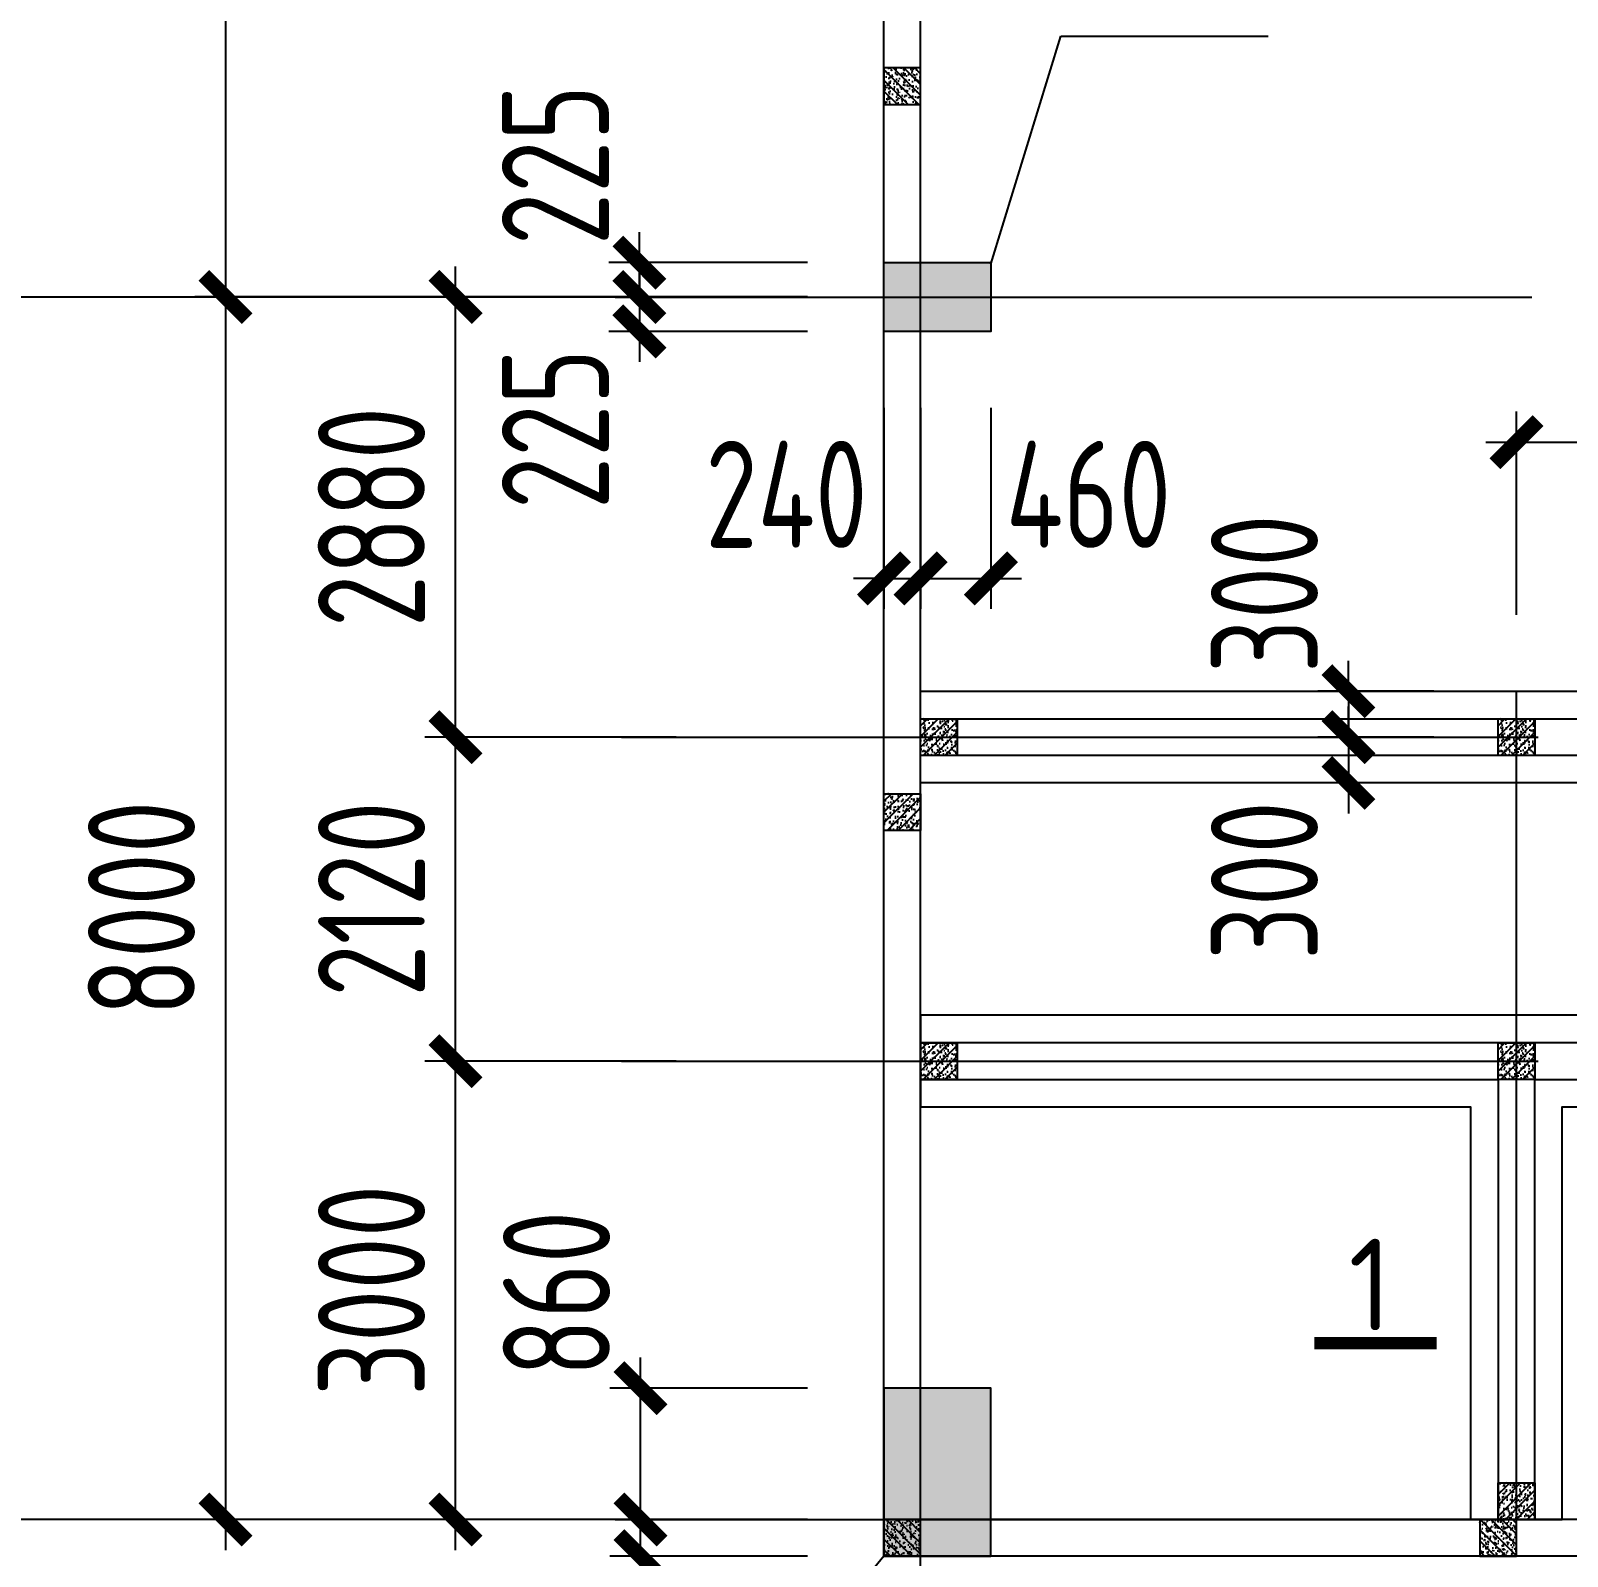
# Model space of a CAD drawing. Extents: x -2746917 to -971774, y -3334247 to -3250358.
# Drawn here: x -2270046 to -2265017, y -3304795 to -3299804 of the extents above; entities that cross this region are included whole.
import ezdxf

# ---------------------------------------------------------------- set-up
doc = ezdxf.new("R2010")
doc.units = 0
doc.header["$LTSCALE"] = 1000
doc.header["$MEASUREMENT"] = 0
doc.header["$PDMODE"] = 35
doc.linetypes.add('DOTE', pattern=[2.42, 2, -0.2, 0.02, -0.2])
doc.layers.get('0').update_dxf_attribs({"linetype": 'CONTINUOUS'})
doc.layers.get('Defpoints').update_dxf_attribs({"linetype": 'CONTINUOUS'})
for name, color, linetype in [('AXIS', 253, 'DOTE'), ('BEAM_CON', 4, 'CONTINUOUS'), ('COLU', 7, 'CONTINUOUS'), ('DIM', 3, 'CONTINUOUS'), ('HATCH', 254, 'CONTINUOUS'), ('NUM', 7, 'CONTINUOUS'), ('THICK', 6, 'CONTINUOUS')]:
    doc.layers.add(name, color=color, linetype=linetype)
doc.styles.add('TSSD_Dimension', font='tssdeng.shx', dxfattribs={"width": 0.75, "bigfont": 'Hztxt.shx'})
doc.styles.add('TSSD_Label', font='tssdeng.shx', dxfattribs={"width": 0.75, "bigfont": 'hztxt.shx'})
doc.dimstyles.new('TSSD_200_100', dxfattribs={"dimtxt": 350, "dimasz": 100, "dimexe": 100, "dimexo": 250, "dimgap": 100, "dimtad": 1, "dimdec": 0, "dimlfac": 2, "dimzin": 0, "dimdsep": 46, "dimtxsty": 'TSSD_Dimension', "dimblk": 'ARCHTICK', "dimcen": 0, "dimdle": 100, "dimclrt": 7, "dimadec": 0, "dimazin": 0, "dimtfac": 1, "dimtdec": 0, "dimtix": 1, "dimtmove": 2, "dimatfit": 3, "dimfxl": 1, "dimtolj": 1, "dimtzin": 0, "dimarcsym": 0})

# ---------------------------------------------------------------- blocks, each defined once
blk = doc.blocks.new('_ArchTick')
at = {"color": 0, "const_width": 0.5}
blk.add_lwpolyline([(-0.707, -0.707), (0.707, 0.707)], dxfattribs=at)
blk = doc.blocks.new('*D1402')
at = {"layer": 'Defpoints', "color": 0, "ltscale": 1.5}
for p in [(-2268133.7, -3296675.3), (-2269408.7, -3300675.3), (-2268133.7, -3300675.3)]:
    blk.add_point(p, dxfattribs=at)
at = {"layer": 'DIM', "color": 0, "lineweight": -2, "ltscale": 1.5}
for p, q in [((-2269408.7, -3296575.3), (-2269408.7, -3300775.3)), ((-2268383.7, -3296675.3), (-2269508.7, -3296675.3)), ((-2268383.7, -3300675.3), (-2269508.7, -3300675.3))]:
    blk.add_line(p, q, dxfattribs=at)
at = {"layer": 'DIM', "color": 0, "lineweight": -2, "ltscale": 1.5, "xscale": 100, "yscale": 100, "zscale": 100}
for p, rotation in [((-2269408.7, -3296675.3), 90), ((-2269408.7, -3300675.3), 270)]:
    blk.add_blockref('_ArchTick', p, dxfattribs=dict(at, rotation=rotation))
at = {"layer": 'DIM', "color": 7, "ltscale": 1.5, "insert": (-2269683.7, -3298675.3), "char_height": 350, "attachment_point": 5, "rotation": 90, "style": 'TSSD_Dimension'}
blk.add_mtext('\\A1;8000', dxfattribs=at)
blk = doc.blocks.new('*D1403')
at = {"layer": 'Defpoints', "color": 0, "ltscale": 1.5}
for p in [(-2268133.7, -3300675.3), (-2269408.7, -3304675.3), (-2268133.7, -3304675.3)]:
    blk.add_point(p, dxfattribs=at)
at = {"layer": 'DIM', "color": 0, "lineweight": -2, "ltscale": 1.5}
for p, q in [((-2269408.7, -3300575.3), (-2269408.7, -3304775.3)), ((-2268383.7, -3300675.3), (-2269508.7, -3300675.3)), ((-2268383.7, -3304675.3), (-2269508.7, -3304675.3))]:
    blk.add_line(p, q, dxfattribs=at)
at = {"layer": 'DIM', "color": 0, "lineweight": -2, "ltscale": 1.5, "xscale": 100, "yscale": 100, "zscale": 100}
for p, rotation in [((-2269408.7, -3300675.3), 90), ((-2269408.7, -3304675.3), 270)]:
    blk.add_blockref('_ArchTick', p, dxfattribs=dict(at, rotation=rotation))
at = {"layer": 'DIM', "color": 7, "ltscale": 1.5, "insert": (-2269683.7, -3302675.3), "char_height": 350, "attachment_point": 5, "rotation": 90, "style": 'TSSD_Dimension'}
blk.add_mtext('\\A1;8000', dxfattribs=at)
blk = doc.blocks.new('*D1404')
at = {"layer": 'Defpoints', "color": 0, "ltscale": 1.5}
for p in [(-2270208.7, -3280675.3), (-2268133.7, -3280675.3), (-2268133.7, -3304675.3)]:
    blk.add_point(p, dxfattribs=at)
at = {"layer": 'DIM', "color": 0, "lineweight": -2, "ltscale": 1.5}
for p, q in [((-2270208.7, -3304775.3), (-2270208.7, -3280575.3)), ((-2268383.7, -3280675.3), (-2270308.7, -3280675.3)), ((-2268383.7, -3304675.3), (-2270308.7, -3304675.3))]:
    blk.add_line(p, q, dxfattribs=at)
at = {"layer": 'DIM', "color": 0, "lineweight": -2, "ltscale": 1.5, "xscale": 100, "yscale": 100, "zscale": 100}
for p, rotation in [((-2270208.7, -3280675.3), 90), ((-2270208.7, -3304675.3), 270)]:
    blk.add_blockref('_ArchTick', p, dxfattribs=dict(at, rotation=rotation))
at = {"layer": 'DIM', "color": 7, "ltscale": 1.5, "insert": (-2270483.7, -3292675.3), "char_height": 350, "attachment_point": 5, "rotation": 90, "style": 'TSSD_Dimension'}
blk.add_mtext('\\A1;48000', dxfattribs=at)
blk = doc.blocks.new('*D1622')
at = {"layer": 'Defpoints', "color": 0, "ltscale": 1.5}
for p in [(-2267253.7, -3300787.8), (-2267133.7, -3300787.8), (-2267133.7, -3301596)]:
    blk.add_point(p, dxfattribs=at)
at = {"layer": 'DIM', "color": 0, "lineweight": -2, "ltscale": 1.5}
for p, q in [((-2267253.7, -3301037.8), (-2267253.7, -3301696)), ((-2267133.7, -3301037.8), (-2267133.7, -3301696)), ((-2267253.7, -3301596), (-2267353.7, -3301596)), ((-2267253.7, -3301596), (-2267133.7, -3301596)), ((-2267133.7, -3301596), (-2267033.7, -3301596))]:
    blk.add_line(p, q, dxfattribs=at)
at = {"layer": 'DIM', "color": 0, "lineweight": -2, "ltscale": 1.5, "xscale": 100, "yscale": 100, "zscale": 100}
blk.add_blockref('_ArchTick', (-2267253.7, -3301596), dxfattribs=at)
at = {"layer": 'DIM', "color": 0, "lineweight": -2, "ltscale": 1.5, "xscale": 100, "yscale": 100, "zscale": 100, "rotation": 180}
blk.add_blockref('_ArchTick', (-2267133.7, -3301596), dxfattribs=at)
at = {"layer": 'DIM', "color": 7, "ltscale": 1.5, "insert": (-2267573, -3301321), "char_height": 350, "attachment_point": 5, "style": 'TSSD_Dimension'}
blk.add_mtext('\\A1;240', dxfattribs=at)
blk = doc.blocks.new('*D1623')
at = {"layer": 'Defpoints', "color": 0, "ltscale": 1.5}
for p in [(-2267133.7, -3300787.8), (-2266903.7, -3300787.8), (-2266903.7, -3301596)]:
    blk.add_point(p, dxfattribs=at)
at = {"layer": 'DIM', "color": 0, "lineweight": -2, "ltscale": 1.5}
for p, q in [((-2267133.7, -3301037.8), (-2267133.7, -3301696)), ((-2266903.7, -3301037.8), (-2266903.7, -3301696)), ((-2267233.7, -3301596), (-2266803.7, -3301596))]:
    blk.add_line(p, q, dxfattribs=at)
at = {"layer": 'DIM', "color": 0, "lineweight": -2, "ltscale": 1.5, "xscale": 100, "yscale": 100, "zscale": 100, "rotation": 180}
blk.add_blockref('_ArchTick', (-2267133.7, -3301596), dxfattribs=at)
at = {"layer": 'DIM', "color": 0, "lineweight": -2, "ltscale": 1.5, "xscale": 100, "yscale": 100, "zscale": 100}
blk.add_blockref('_ArchTick', (-2266903.7, -3301596), dxfattribs=at)
at = {"layer": 'DIM', "color": 7, "ltscale": 1.5, "insert": (-2266584.4, -3301321), "char_height": 350, "attachment_point": 5, "style": 'TSSD_Dimension'}
blk.add_mtext('\\A1;460', dxfattribs=at)
blk = doc.blocks.new('*D1624')
at = {"layer": 'Defpoints', "color": 0, "ltscale": 1.5}
for p in [(-2267253.7, -3300562.8), (-2268054, -3300675.3), (-2267253.7, -3300675.3)]:
    blk.add_point(p, dxfattribs=at)
at = {"layer": 'DIM', "color": 0, "lineweight": -2, "ltscale": 1.5}
for p, q in [((-2268054, -3300562.8), (-2268054, -3300462.8)), ((-2267503.7, -3300562.8), (-2268154, -3300562.8)), ((-2268054, -3300562.8), (-2268054, -3300675.3)), ((-2267503.7, -3300675.3), (-2268154, -3300675.3)), ((-2268054, -3300675.3), (-2268054, -3300775.3))]:
    blk.add_line(p, q, dxfattribs=at)
at = {"layer": 'DIM', "color": 0, "lineweight": -2, "ltscale": 1.5, "xscale": 100, "yscale": 100, "zscale": 100}
for p, rotation in [((-2268054, -3300562.8), 270), ((-2268054, -3300675.3), 90)]:
    blk.add_blockref('_ArchTick', p, dxfattribs=dict(at, rotation=rotation))
at = {"layer": 'DIM', "color": 7, "ltscale": 1.5, "insert": (-2268329, -3300243.6), "char_height": 350, "attachment_point": 5, "rotation": 90, "style": 'TSSD_Dimension'}
blk.add_mtext('\\A1;225', dxfattribs=at)
blk = doc.blocks.new('*D1625')
at = {"layer": 'Defpoints', "color": 0, "ltscale": 1.5}
for p in [(-2267253.7, -3300675.3), (-2268054, -3300787.8), (-2267253.7, -3300787.8)]:
    blk.add_point(p, dxfattribs=at)
at = {"layer": 'DIM', "color": 0, "lineweight": -2, "ltscale": 1.5}
for p, q in [((-2268054, -3300675.3), (-2268054, -3300575.3)), ((-2267503.7, -3300675.3), (-2268154, -3300675.3)), ((-2268054, -3300675.3), (-2268054, -3300787.8)), ((-2267503.7, -3300787.8), (-2268154, -3300787.8)), ((-2268054, -3300787.8), (-2268054, -3300887.8))]:
    blk.add_line(p, q, dxfattribs=at)
at = {"layer": 'DIM', "color": 0, "lineweight": -2, "ltscale": 1.5, "xscale": 100, "yscale": 100, "zscale": 100}
for p, rotation in [((-2268054, -3300675.3), 270), ((-2268054, -3300787.8), 90)]:
    blk.add_blockref('_ArchTick', p, dxfattribs=dict(at, rotation=rotation))
at = {"layer": 'DIM', "color": 7, "ltscale": 1.5, "insert": (-2268329, -3301107.1), "char_height": 350, "attachment_point": 5, "rotation": 90, "style": 'TSSD_Dimension'}
blk.add_mtext('\\A1;225', dxfattribs=at)
blk = doc.blocks.new('*D1626')
at = {"layer": 'Defpoints', "color": 0, "ltscale": 1.5}
for p in [(-2268050.3, -3304675.3), (-2267253.7, -3304675.3), (-2267253.7, -3304795.3)]:
    blk.add_point(p, dxfattribs=at)
at = {"layer": 'DIM', "color": 0, "lineweight": -2, "ltscale": 1.5}
for p, q in [((-2268050.3, -3304675.3), (-2268050.3, -3304575.3)), ((-2267503.7, -3304675.3), (-2268150.3, -3304675.3)), ((-2268050.3, -3304795.3), (-2268050.3, -3304675.3)), ((-2267503.7, -3304795.3), (-2268150.3, -3304795.3)), ((-2268050.3, -3304795.3), (-2268050.3, -3304895.3))]:
    blk.add_line(p, q, dxfattribs=at)
at = {"layer": 'DIM', "color": 0, "lineweight": -2, "ltscale": 1.5, "xscale": 100, "yscale": 100, "zscale": 100}
for p, rotation in [((-2268050.3, -3304675.3), 270), ((-2268050.3, -3304795.3), 90)]:
    blk.add_blockref('_ArchTick', p, dxfattribs=dict(at, rotation=rotation))
at = {"layer": 'DIM', "color": 7, "ltscale": 1.5, "insert": (-2268325.3, -3305114.6), "char_height": 350, "attachment_point": 5, "rotation": 90, "style": 'TSSD_Dimension'}
blk.add_mtext('\\A1;240', dxfattribs=at)
blk = doc.blocks.new('*D1627')
at = {"layer": 'Defpoints', "color": 0, "ltscale": 1.5}
for p in [(-2268050.3, -3304245.3), (-2267253.7, -3304245.3), (-2267253.7, -3304675.3)]:
    blk.add_point(p, dxfattribs=at)
at = {"layer": 'DIM', "color": 0, "lineweight": -2, "ltscale": 1.5}
for p, q in [((-2268050.3, -3304775.3), (-2268050.3, -3304145.3)), ((-2267503.7, -3304245.3), (-2268150.3, -3304245.3)), ((-2267503.7, -3304675.3), (-2268150.3, -3304675.3))]:
    blk.add_line(p, q, dxfattribs=at)
at = {"layer": 'DIM', "color": 0, "lineweight": -2, "ltscale": 1.5, "xscale": 100, "yscale": 100, "zscale": 100}
for p, rotation in [((-2268050.3, -3304245.3), 90), ((-2268050.3, -3304675.3), 270)]:
    blk.add_blockref('_ArchTick', p, dxfattribs=dict(at, rotation=rotation))
at = {"layer": 'DIM', "color": 7, "ltscale": 1.5, "insert": (-2268325.3, -3303936.1), "char_height": 350, "attachment_point": 5, "rotation": 90, "style": 'TSSD_Dimension'}
blk.add_mtext('\\A1;860', dxfattribs=at)
blk = doc.blocks.new('A$C6DF15AF1')
at = {"layer": 'HATCH', "ltscale": 1.5}
h = blk.add_hatch(dxfattribs=at)
h.set_pattern_fill('ARMORED', color=256, scale=5, style=0)
h.set_pattern_definition([(50, (2166309.23, 3282061.71), (35.86300913, -3.13760675), [3.75, -41.25]), (355, (2166309.23, 3282061.71), (-6.93756668, 37.6096067), [3, -33]), (100.4514, (2166312.218, 3282061.447), (28.9254691, 34.4719771), [3.1870095, -35.0571056]), (46.1842, (2166309.23, 3282071.71), (53.36205243, -8.2759507), [5.625, -61.875]), (96.6356, (2166313.676, 3282071.02), (46.7331353, 48.70589355), [4.7805144, -52.58565]), (351.1842, (2166309.23, 3282071.71), (46.73309726, 48.70593005), [4.5, -49.5]), (21, (2166314.23, 3282069.21), (29.8453526, -20.13094453), [3.75, -41.25]), (326, (2166314.23, 3282069.21), (12.1657666, 36.25750225), [3, -33]), (71.4514, (2166316.717, 3282067.53), (42.01113143, 16.12652484), [3.1870095, -35.0571056]), (37.5, (2166309.23, 3282061.709), (0.607992766, 16.64469269), [0, -32.6, 0, -33.5, 0, -33.125]), (7.5, (2166309.23, 3282061.709), (13.15347687, 19.720585594), [0, -19.1, 0, -31.85, 0, -12.625]), (327.5, (2166298.08, 3282061.709), (26.69112181, -1.127743587), [0, -12.5, 0, -39, 0, -51.75]), (317.5, (2166293.08, 3282061.71), (29.15930847, 5.00524912), [0, -16.25, 0, -25.9, 0, -36.75]), (45, (2166309.23, 3282061.71), (-17.67766953, 17.67766953), [])])
h.paths.add_polyline_path([(0, 120), (120, 120), (120, 0), (0, 0)])
at = {"layer": 'COLU'}
blk.add_lwpolyline([(0, 120), (120, 120), (120, 0), (0, 0)], close=True, dxfattribs=at)
blk = doc.blocks.new('*D2647')
at = {"layer": 'Defpoints', "color": 0, "ltscale": 1.5}
for p in [(-2268655.8, -3303175.3), (-2267684.2, -3303175.3), (-2267684.2, -3304675.3)]:
    blk.add_point(p, dxfattribs=at)
at = {"layer": 'DIM', "color": 0, "lineweight": -2, "ltscale": 1.5}
for p, q in [((-2268655.8, -3304775.3), (-2268655.8, -3303075.3)), ((-2267934.2, -3303175.3), (-2268755.8, -3303175.3)), ((-2267934.2, -3304675.3), (-2268755.8, -3304675.3))]:
    blk.add_line(p, q, dxfattribs=at)
at = {"layer": 'DIM', "color": 0, "lineweight": -2, "ltscale": 1.5, "xscale": 100, "yscale": 100, "zscale": 100}
for p, rotation in [((-2268655.8, -3303175.3), 90), ((-2268655.8, -3304675.3), 270)]:
    blk.add_blockref('_ArchTick', p, dxfattribs=dict(at, rotation=rotation))
at = {"layer": 'DIM', "color": 7, "ltscale": 1.5, "insert": (-2268930.8, -3303925.3), "char_height": 350, "attachment_point": 5, "rotation": 90, "style": 'TSSD_Dimension'}
blk.add_mtext('\\A1;3000', dxfattribs=at)
blk = doc.blocks.new('*D2648')
at = {"layer": 'Defpoints', "color": 0, "ltscale": 1.5}
for p in [(-2268655.8, -3302115.3), (-2267684.2, -3302115.3), (-2267684.2, -3303175.3)]:
    blk.add_point(p, dxfattribs=at)
at = {"layer": 'DIM', "color": 0, "lineweight": -2, "ltscale": 1.5}
for p, q in [((-2268655.8, -3303275.3), (-2268655.8, -3302015.3)), ((-2267934.2, -3302115.3), (-2268755.8, -3302115.3)), ((-2267934.2, -3303175.3), (-2268755.8, -3303175.3))]:
    blk.add_line(p, q, dxfattribs=at)
at = {"layer": 'DIM', "color": 0, "lineweight": -2, "ltscale": 1.5, "xscale": 100, "yscale": 100, "zscale": 100}
for p, rotation in [((-2268655.8, -3302115.3), 90), ((-2268655.8, -3303175.3), 270)]:
    blk.add_blockref('_ArchTick', p, dxfattribs=dict(at, rotation=rotation))
at = {"layer": 'DIM', "color": 7, "ltscale": 1.5, "insert": (-2268930.8, -3302645.3), "char_height": 350, "attachment_point": 5, "rotation": 90, "style": 'TSSD_Dimension'}
blk.add_mtext('\\A1;2120', dxfattribs=at)
blk = doc.blocks.new('*D2651')
at = {"layer": 'Defpoints', "color": 0, "ltscale": 1.5}
for p in [(-2268655.8, -3300675.3), (-2267684.2, -3300675.3), (-2267684.2, -3302115.3)]:
    blk.add_point(p, dxfattribs=at)
at = {"layer": 'DIM', "color": 0, "lineweight": -2, "ltscale": 1.5}
for p, q in [((-2268655.8, -3302215.3), (-2268655.8, -3300575.3)), ((-2267934.2, -3300675.3), (-2268755.8, -3300675.3)), ((-2267934.2, -3302115.3), (-2268755.8, -3302115.3))]:
    blk.add_line(p, q, dxfattribs=at)
at = {"layer": 'DIM', "color": 0, "lineweight": -2, "ltscale": 1.5, "xscale": 100, "yscale": 100, "zscale": 100}
for p, rotation in [((-2268655.8, -3300675.3), 90), ((-2268655.8, -3302115.3), 270)]:
    blk.add_blockref('_ArchTick', p, dxfattribs=dict(at, rotation=rotation))
at = {"layer": 'DIM', "color": 7, "ltscale": 1.5, "insert": (-2268930.8, -3301395.3), "char_height": 350, "attachment_point": 5, "rotation": 90, "style": 'TSSD_Dimension'}
blk.add_mtext('\\A1;2880', dxfattribs=at)
blk = doc.blocks.new('*D2661')
at = {"layer": 'Defpoints', "color": 0, "ltscale": 1.5}
for p in [(-2265203.6, -3301965.3), (-2265733.4, -3302115.3), (-2265203.6, -3302115.3)]:
    blk.add_point(p, dxfattribs=at)
at = {"layer": 'DIM', "color": 0, "lineweight": -2, "ltscale": 1.5}
for p, q in [((-2265733.4, -3301965.3), (-2265733.4, -3301865.3)), ((-2265453.6, -3301965.3), (-2265833.4, -3301965.3)), ((-2265733.4, -3301965.3), (-2265733.4, -3302115.3)), ((-2265453.6, -3302115.3), (-2265833.4, -3302115.3)), ((-2265733.4, -3302115.3), (-2265733.4, -3302215.3))]:
    blk.add_line(p, q, dxfattribs=at)
at = {"layer": 'DIM', "color": 0, "lineweight": -2, "ltscale": 1.5, "xscale": 100, "yscale": 100, "zscale": 100}
for p, rotation in [((-2265733.4, -3301965.3), 270), ((-2265733.4, -3302115.3), 90)]:
    blk.add_blockref('_ArchTick', p, dxfattribs=dict(at, rotation=rotation))
at = {"layer": 'DIM', "color": 7, "ltscale": 1.5, "insert": (-2266008.4, -3301646.1), "char_height": 350, "attachment_point": 5, "rotation": 90, "style": 'TSSD_Dimension'}
blk.add_mtext('\\A1;300', dxfattribs=at)
blk = doc.blocks.new('*D2662')
at = {"layer": 'Defpoints', "color": 0, "ltscale": 1.5}
for p in [(-2265203.6, -3302115.3), (-2265733.4, -3302265.3), (-2265203.6, -3302265.3)]:
    blk.add_point(p, dxfattribs=at)
at = {"layer": 'DIM', "color": 0, "lineweight": -2, "ltscale": 1.5}
for p, q in [((-2265733.4, -3302115.3), (-2265733.4, -3302015.3)), ((-2265453.6, -3302115.3), (-2265833.4, -3302115.3)), ((-2265733.4, -3302115.3), (-2265733.4, -3302265.3)), ((-2265453.6, -3302265.3), (-2265833.4, -3302265.3)), ((-2265733.4, -3302265.3), (-2265733.4, -3302365.3))]:
    blk.add_line(p, q, dxfattribs=at)
at = {"layer": 'DIM', "color": 0, "lineweight": -2, "ltscale": 1.5, "xscale": 100, "yscale": 100, "zscale": 100}
for p, rotation in [((-2265733.4, -3302115.3), 270), ((-2265733.4, -3302265.3), 90)]:
    blk.add_blockref('_ArchTick', p, dxfattribs=dict(at, rotation=rotation))
at = {"layer": 'DIM', "color": 7, "ltscale": 1.5, "insert": (-2266008.4, -3302584.6), "char_height": 350, "attachment_point": 5, "rotation": 90, "style": 'TSSD_Dimension'}
blk.add_mtext('\\A1;300', dxfattribs=at)
blk = doc.blocks.new('*D2663')
at = {"layer": 'Defpoints', "color": 0, "ltscale": 1.5}
for p in [(-2265183.7, -3304675.3), (-2265033.7, -3304675.3), (-2265183.7, -3305606)]:
    blk.add_point(p, dxfattribs=at)
at = {"layer": 'DIM', "color": 0, "lineweight": -2, "ltscale": 1.5}
for p, q in [((-2265183.7, -3304925.3), (-2265183.7, -3305706)), ((-2265033.7, -3304925.3), (-2265033.7, -3305706)), ((-2265183.7, -3305606), (-2265283.7, -3305606)), ((-2265033.7, -3305606), (-2265183.7, -3305606)), ((-2265033.7, -3305606), (-2264933.7, -3305606))]:
    blk.add_line(p, q, dxfattribs=at)
at = {"layer": 'DIM', "color": 0, "lineweight": -2, "ltscale": 1.5, "xscale": 100, "yscale": 100, "zscale": 100}
blk.add_blockref('_ArchTick', (-2265183.7, -3305606), dxfattribs=at)
at = {"layer": 'DIM', "color": 0, "lineweight": -2, "ltscale": 1.5, "xscale": 100, "yscale": 100, "zscale": 100, "rotation": 180}
blk.add_blockref('_ArchTick', (-2265033.7, -3305606), dxfattribs=at)
at = {"layer": 'DIM', "color": 7, "ltscale": 1.5, "insert": (-2264714.4, -3305331), "char_height": 350, "attachment_point": 5, "style": 'TSSD_Dimension'}
blk.add_mtext('\\A1;300', dxfattribs=at)
blk = doc.blocks.new('*D2664')
at = {"layer": 'Defpoints', "color": 0, "ltscale": 1.5}
for p in [(-2265333.7, -3304675.3), (-2265183.7, -3304675.3), (-2265333.7, -3305606)]:
    blk.add_point(p, dxfattribs=at)
at = {"layer": 'DIM', "color": 0, "lineweight": -2, "ltscale": 1.5}
for p, q in [((-2265333.7, -3304925.3), (-2265333.7, -3305706)), ((-2265183.7, -3304925.3), (-2265183.7, -3305706)), ((-2265333.7, -3305606), (-2265433.7, -3305606)), ((-2265183.7, -3305606), (-2265333.7, -3305606)), ((-2265183.7, -3305606), (-2265083.7, -3305606))]:
    blk.add_line(p, q, dxfattribs=at)
at = {"layer": 'DIM', "color": 0, "lineweight": -2, "ltscale": 1.5, "xscale": 100, "yscale": 100, "zscale": 100}
blk.add_blockref('_ArchTick', (-2265333.7, -3305606), dxfattribs=at)
at = {"layer": 'DIM', "color": 0, "lineweight": -2, "ltscale": 1.5, "xscale": 100, "yscale": 100, "zscale": 100, "rotation": 180}
blk.add_blockref('_ArchTick', (-2265183.7, -3305606), dxfattribs=at)
at = {"layer": 'DIM', "color": 7, "ltscale": 1.5, "insert": (-2265653, -3305331), "char_height": 350, "attachment_point": 5, "style": 'TSSD_Dimension'}
blk.add_mtext('\\A1;300', dxfattribs=at)
blk = doc.blocks.new('*D3420')
at = {"layer": 'Defpoints', "color": 0, "ltscale": 1.5}
for p in [(-2263583.7, -3301150.4), (-2265183.7, -3301965.3), (-2263583.7, -3301965.3)]:
    blk.add_point(p, dxfattribs=at)
at = {"layer": 'DIM', "color": 0, "lineweight": -2, "ltscale": 1.5}
for p, q in [((-2265183.7, -3301715.3), (-2265183.7, -3301050.4)), ((-2263583.7, -3301715.3), (-2263583.7, -3301050.4)), ((-2265283.7, -3301150.4), (-2263483.7, -3301150.4))]:
    blk.add_line(p, q, dxfattribs=at)
at = {"layer": 'DIM', "color": 0, "lineweight": -2, "ltscale": 1.5, "xscale": 100, "yscale": 100, "zscale": 100, "rotation": 180}
blk.add_blockref('_ArchTick', (-2265183.7, -3301150.4), dxfattribs=at)
at = {"layer": 'DIM', "color": 0, "lineweight": -2, "ltscale": 1.5, "xscale": 100, "yscale": 100, "zscale": 100}
blk.add_blockref('_ArchTick', (-2263583.7, -3301150.4), dxfattribs=at)
at = {"layer": 'DIM', "color": 7, "ltscale": 1.5, "insert": (-2264383.7, -3300875.4), "char_height": 350, "attachment_point": 5, "style": 'TSSD_Dimension'}
blk.add_mtext('\\A1;3200', dxfattribs=at)

msp = doc.modelspace()

# ---------------------------------------------------------------- hatches: boundary and pattern name
at = {"layer": 'COLU', "ltscale": 1.5}
h = msp.add_hatch(color=256, dxfattribs=at)
h.paths.add_polyline_path([(-2224113.71, -3284562.84), (-2224463.71, -3284562.84), (-2224463.71, -3284787.84), (-2224113.71, -3284787.84)])
h.paths.add_polyline_path([(-2224113.71, -3288562.84), (-2224463.71, -3288562.84), (-2224463.71, -3288787.84), (-2224113.71, -3288787.84)])
h.paths.add_polyline_path([(-2224113.71, -3296562.84), (-2224463.71, -3296562.84), (-2224463.71, -3296787.84), (-2224113.71, -3296787.84)])
h.paths.add_polyline_path([(-2228321.21, -3304795.34), (-2227946.21, -3304795.34), (-2227946.21, -3304245.34), (-2228321.21, -3304245.34)])
h.paths.add_polyline_path([(-2228296.21, -3292425.34), (-2227971.21, -3292425.34), (-2227971.21, -3292925.34), (-2228296.21, -3292925.34)])
h.paths.add_polyline_path([(-2228321.21, -3280555.34), (-2227946.21, -3280555.34), (-2227946.21, -3281105.34), (-2228321.21, -3281105.34)])
h.paths.add_polyline_path([(-2232221.21, -3304795.34), (-2231846.21, -3304795.34), (-2231846.21, -3304245.34), (-2232221.21, -3304245.34)])
h.paths.add_polyline_path([(-2232196.21, -3292425.34), (-2231871.21, -3292425.34), (-2231871.21, -3292925.34), (-2232196.21, -3292925.34)])
h.paths.add_polyline_path([(-2232221.21, -3280555.34), (-2231846.21, -3280555.34), (-2231846.21, -3281105.34), (-2232221.21, -3281105.34)])
h.paths.add_polyline_path([(-2236121.21, -3304795.34), (-2235746.21, -3304795.34), (-2235746.21, -3304245.34), (-2236121.21, -3304245.34)])
h.paths.add_polyline_path([(-2236096.21, -3292425.34), (-2235771.21, -3292425.34), (-2235771.21, -3292925.34), (-2236096.21, -3292925.34)])
h.paths.add_polyline_path([(-2236121.21, -3280555.34), (-2235746.21, -3280555.34), (-2235746.21, -3281105.34), (-2236121.21, -3281105.34)])
h.paths.add_polyline_path([(-2240021.21, -3304795.34), (-2239646.21, -3304795.34), (-2239646.21, -3304245.34), (-2240021.21, -3304245.34)])
h.paths.add_polyline_path([(-2239996.21, -3292425.34), (-2239671.21, -3292425.34), (-2239671.21, -3292925.34), (-2239996.21, -3292925.34)])
h.paths.add_polyline_path([(-2240021.21, -3280555.34), (-2239646.21, -3280555.34), (-2239646.21, -3281105.34), (-2240021.21, -3281105.34)])
h.paths.add_polyline_path([(-2243921.21, -3304795.34), (-2243546.21, -3304795.34), (-2243546.21, -3304245.34), (-2243921.21, -3304245.34)])
h.paths.add_polyline_path([(-2243896.21, -3292425.34), (-2243571.21, -3292425.34), (-2243571.21, -3292925.34), (-2243896.21, -3292925.34)])
h.paths.add_polyline_path([(-2243921.21, -3280555.34), (-2243546.21, -3280555.34), (-2243546.21, -3281105.34), (-2243921.21, -3281105.34)])
h.paths.add_polyline_path([(-2247821.21, -3304795.34), (-2247446.21, -3304795.34), (-2247446.21, -3304245.34), (-2247821.21, -3304245.34)])
h.paths.add_polyline_path([(-2247796.21, -3292425.34), (-2247471.21, -3292425.34), (-2247471.21, -3292925.34), (-2247796.21, -3292925.34)])
h.paths.add_polyline_path([(-2247821.21, -3280555.34), (-2247446.21, -3280555.34), (-2247446.21, -3281105.34), (-2247821.21, -3281105.34)])
h.paths.add_polyline_path([(-2251721.21, -3304795.34), (-2251346.21, -3304795.34), (-2251346.21, -3304245.34), (-2251721.21, -3304245.34)])
h.paths.add_polyline_path([(-2251696.21, -3292425.34), (-2251371.21, -3292425.34), (-2251371.21, -3292925.34), (-2251696.21, -3292925.34)])
h.paths.add_polyline_path([(-2251721.21, -3280555.34), (-2251346.21, -3280555.34), (-2251346.21, -3281105.34), (-2251721.21, -3281105.34)])
h.paths.add_polyline_path([(-2255621.21, -3304795.34), (-2255246.21, -3304795.34), (-2255246.21, -3304245.34), (-2255621.21, -3304245.34)])
h.paths.add_polyline_path([(-2255596.21, -3292425.34), (-2255271.21, -3292425.34), (-2255271.21, -3292925.34), (-2255596.21, -3292925.34)])
h.paths.add_polyline_path([(-2255621.21, -3280555.34), (-2255246.21, -3280555.34), (-2255246.21, -3281105.34), (-2255621.21, -3281105.34)])
h.paths.add_polyline_path([(-2224113.71, -3280555.34), (-2224463.71, -3280555.34), (-2224463.71, -3281105.34), (-2224113.71, -3281105.34)])
h.paths.add_polyline_path([(-2224113.71, -3300562.84), (-2224463.71, -3300562.84), (-2224463.71, -3300787.84), (-2224113.71, -3300787.84)])
h.paths.add_polyline_path([(-2224113.71, -3304795.34), (-2224463.71, -3304795.34), (-2224463.71, -3304245.34), (-2224113.71, -3304245.34)])
h.paths.add_polyline_path([(-2224113.71, -3292925.34), (-2224463.71, -3292925.34), (-2224463.71, -3292425.34), (-2224113.71, -3292425.34)])
h.paths.add_polyline_path([(-2259521.21, -3304795.34), (-2259146.21, -3304795.34), (-2259146.21, -3304245.34), (-2259521.21, -3304245.34)])
h.paths.add_polyline_path([(-2267253.71, -3300562.84), (-2266903.71, -3300562.84), (-2266903.71, -3300787.84), (-2267253.71, -3300787.84)])
h.paths.add_polyline_path([(-2267253.71, -3296562.84), (-2266903.71, -3296562.84), (-2266903.71, -3296787.84), (-2267253.71, -3296787.84)])
h.paths.add_polyline_path([(-2267253.71, -3288562.84), (-2266903.71, -3288562.84), (-2266903.71, -3288787.84), (-2267253.71, -3288787.84)])
h.paths.add_polyline_path([(-2263421.21, -3304795.34), (-2263046.21, -3304795.34), (-2263046.21, -3304245.34), (-2263421.21, -3304245.34)])
h.paths.add_polyline_path([(-2267253.71, -3304795.34), (-2266903.71, -3304795.34), (-2266903.71, -3304245.34), (-2267253.71, -3304245.34)])
h.paths.add_polyline_path([(-2259496.21, -3292425.34), (-2259171.21, -3292425.34), (-2259171.21, -3292925.34), (-2259496.21, -3292925.34)])
h.paths.add_polyline_path([(-2259521.21, -3280555.34), (-2259146.21, -3280555.34), (-2259146.21, -3281105.34), (-2259521.21, -3281105.34)])
h.paths.add_polyline_path([(-2263396.21, -3292425.34), (-2263071.21, -3292425.34), (-2263071.21, -3292925.34), (-2263396.21, -3292925.34)])
h.paths.add_polyline_path([(-2267253.71, -3292925.34), (-2266903.71, -3292925.34), (-2266903.71, -3292425.34), (-2267253.71, -3292425.34)])
h.paths.add_polyline_path([(-2267253.71, -3284562.84), (-2266903.71, -3284562.84), (-2266903.71, -3284787.84), (-2267253.71, -3284787.84)])
h.paths.add_polyline_path([(-2263421.21, -3280555.34), (-2263046.21, -3280555.34), (-2263046.21, -3281105.34), (-2263421.21, -3281105.34)])
h.paths.add_polyline_path([(-2267253.71, -3280555.34), (-2266903.71, -3280555.34), (-2266903.71, -3281105.34), (-2267253.71, -3281105.34)])
at = {"layer": 'HATCH', "ltscale": 1.5}
h = msp.add_hatch(dxfattribs=at)
h.set_pattern_fill('ARMORED', color=256, scale=5, style=0)
h.set_pattern_definition([(230, (-4433322.943, -6584117.056), (-35.86300913, 3.13760675), [3.75, -41.25]), (175, (-4433322.943, -6584117.056), (6.93756668, -37.6096067), [3, -33]), (280.4514, (-4433325.93, -6584116.795), (-28.9254691, -34.4719771), [3.1870095, -35.0571056]), (226.1842, (-4433322.943, -6584127.056), (-53.36205243, 8.2759507), [5.625, -61.875]), (276.6356, (-4433327.39, -6584126.367), (-46.7331353, -48.70589355), [4.7805144, -52.58565]), (171.1842, (-4433322.943, -6584127.056), (-46.73309726, -48.70593005), [4.5, -49.5]), (201, (-4433327.943, -6584124.556), (-29.8453526, 20.13094453), [3.75, -41.25]), (146, (-4433327.943, -6584124.556), (-12.1657666, -36.25750225), [3, -33]), (251.4514, (-4433330.43, -6584122.88), (-42.01113143, -16.12652484), [3.1870095, -35.0571056]), (217.5, (-4433322.943, -6584117.056), (-0.607992766, -16.64469269), [0, -32.6, 0, -33.5, 0, -33.125]), (187.5, (-4433322.943, -6584117.056), (-13.15347687, -19.720585594), [0, -19.1, 0, -31.85, 0, -12.625]), (147.5, (-4433311.793, -6584117.056), (-26.69112181, 1.127743587), [0, -12.5, 0, -39, 0, -51.75]), (137.5, (-4433306.793, -6584117.056), (-29.15930847, -5.00524912), [0, -16.25, 0, -25.9, 0, -36.75]), (225, (-4433322.943, -6584117.056), (17.67766953, -17.67766953), [])])
h.paths.add_polyline_path([(-2267013.71, -3302175.34), (-2267133.71, -3302175.34), (-2267133.71, -3302055.34), (-2267013.71, -3302055.34)])
h = msp.add_hatch(dxfattribs=at)
h.set_pattern_fill('ARMORED', color=256, scale=5, style=0)
h.set_pattern_definition([(230, (-4431432.943, -6584117.056), (-35.86300913, 3.13760675), [3.75, -41.25]), (175, (-4431432.943, -6584117.056), (6.93756668, -37.6096067), [3, -33]), (280.4514, (-4431435.93, -6584116.795), (-28.9254691, -34.4719771), [3.1870095, -35.0571056]), (226.1842, (-4431432.943, -6584127.056), (-53.36205243, 8.2759507), [5.625, -61.875]), (276.6356, (-4431437.39, -6584126.367), (-46.7331353, -48.70589355), [4.7805144, -52.58565]), (171.1842, (-4431432.943, -6584127.056), (-46.73309726, -48.70593005), [4.5, -49.5]), (201, (-4431437.943, -6584124.556), (-29.8453526, 20.13094453), [3.75, -41.25]), (146, (-4431437.943, -6584124.556), (-12.1657666, -36.25750225), [3, -33]), (251.4514, (-4431440.43, -6584122.88), (-42.01113143, -16.12652484), [3.1870095, -35.0571056]), (217.5, (-4431432.943, -6584117.056), (-0.607992766, -16.64469269), [0, -32.6, 0, -33.5, 0, -33.125]), (187.5, (-4431432.943, -6584117.056), (-13.15347687, -19.720585594), [0, -19.1, 0, -31.85, 0, -12.625]), (147.5, (-4431421.793, -6584117.056), (-26.69112181, 1.127743587), [0, -12.5, 0, -39, 0, -51.75]), (137.5, (-4431416.793, -6584117.056), (-29.15930847, -5.00524912), [0, -16.25, 0, -25.9, 0, -36.75]), (225, (-4431432.943, -6584117.056), (17.67766953, -17.67766953), [])])
h.paths.add_polyline_path([(-2265123.71, -3302175.34), (-2265243.71, -3302175.34), (-2265243.71, -3302055.34), (-2265123.71, -3302055.34)])
h = msp.add_hatch(dxfattribs=at)
h.set_pattern_fill('ARMORED', color=256, scale=5, style=0)
h.set_pattern_definition([(230, (-4433322.943, -6585177.056), (-35.86300913, 3.13760675), [3.75, -41.25]), (175, (-4433322.943, -6585177.056), (6.93756668, -37.6096067), [3, -33]), (280.4514, (-4433325.93, -6585176.795), (-28.9254691, -34.4719771), [3.1870095, -35.0571056]), (226.1842, (-4433322.943, -6585187.056), (-53.36205243, 8.2759507), [5.625, -61.875]), (276.6356, (-4433327.39, -6585186.367), (-46.7331353, -48.70589355), [4.7805144, -52.58565]), (171.1842, (-4433322.943, -6585187.056), (-46.73309726, -48.70593005), [4.5, -49.5]), (201, (-4433327.943, -6585184.556), (-29.8453526, 20.13094453), [3.75, -41.25]), (146, (-4433327.943, -6585184.556), (-12.1657666, -36.25750225), [3, -33]), (251.4514, (-4433330.43, -6585182.88), (-42.01113143, -16.12652484), [3.1870095, -35.0571056]), (217.5, (-4433322.943, -6585177.056), (-0.607992766, -16.64469269), [0, -32.6, 0, -33.5, 0, -33.125]), (187.5, (-4433322.943, -6585177.056), (-13.15347687, -19.720585594), [0, -19.1, 0, -31.85, 0, -12.625]), (147.5, (-4433311.793, -6585177.056), (-26.69112181, 1.127743587), [0, -12.5, 0, -39, 0, -51.75]), (137.5, (-4433306.793, -6585177.056), (-29.15930847, -5.00524912), [0, -16.25, 0, -25.9, 0, -36.75]), (225, (-4433322.943, -6585177.056), (17.67766953, -17.67766953), [])])
h.paths.add_polyline_path([(-2267013.71, -3303235.34), (-2267133.71, -3303235.34), (-2267133.71, -3303115.34), (-2267013.71, -3303115.34)])
h = msp.add_hatch(dxfattribs=at)
h.set_pattern_fill('ARMORED', color=256, scale=5, style=0)
h.set_pattern_definition([(230, (-4431432.943, -6585177.056), (-35.86300913, 3.13760675), [3.75, -41.25]), (175, (-4431432.943, -6585177.056), (6.93756668, -37.6096067), [3, -33]), (280.4514, (-4431435.93, -6585176.795), (-28.9254691, -34.4719771), [3.1870095, -35.0571056]), (226.1842, (-4431432.943, -6585187.056), (-53.36205243, 8.2759507), [5.625, -61.875]), (276.6356, (-4431437.39, -6585186.367), (-46.7331353, -48.70589355), [4.7805144, -52.58565]), (171.1842, (-4431432.943, -6585187.056), (-46.73309726, -48.70593005), [4.5, -49.5]), (201, (-4431437.943, -6585184.556), (-29.8453526, 20.13094453), [3.75, -41.25]), (146, (-4431437.943, -6585184.556), (-12.1657666, -36.25750225), [3, -33]), (251.4514, (-4431440.43, -6585182.88), (-42.01113143, -16.12652484), [3.1870095, -35.0571056]), (217.5, (-4431432.943, -6585177.056), (-0.607992766, -16.64469269), [0, -32.6, 0, -33.5, 0, -33.125]), (187.5, (-4431432.943, -6585177.056), (-13.15347687, -19.720585594), [0, -19.1, 0, -31.85, 0, -12.625]), (147.5, (-4431421.793, -6585177.056), (-26.69112181, 1.127743587), [0, -12.5, 0, -39, 0, -51.75]), (137.5, (-4431416.793, -6585177.056), (-29.15930847, -5.00524912), [0, -16.25, 0, -25.9, 0, -36.75]), (225, (-4431432.943, -6585177.056), (17.67766953, -17.67766953), [])])
h.paths.add_polyline_path([(-2265123.71, -3303235.34), (-2265243.71, -3303235.34), (-2265243.71, -3303115.34), (-2265123.71, -3303115.34)])

# ---------------------------------------------------------------- linework, layer by layer
at = {"layer": 'AXIS', "ltscale": 1.5}
for p, q in [((-2267133.71, -3305675.34), (-2267133.71, -3279675.34)), ((-2268133.71, -3300675.34), (-2223233.71, -3300675.34)), ((-2265183.71, -3304675.34), (-2265183.71, -3301965.34)), ((-2268112.8, -3302115.34), (-2263233.71, -3302115.34)), ((-2268112.8, -3303175.34), (-2263233.71, -3303175.34)), ((-2268133.71, -3304675.34), (-2223233.71, -3304675.34))]:
    msp.add_line(p, q, dxfattribs=at)
at = {"layer": 'BEAM_CON', "ltscale": 1.5}
for points in [[(-2267253.71, -3280555.34), (-2224113.71, -3280555.34), (-2224113.71, -3304795.34), (-2267253.71, -3304795.34)], [(-2267133.71, -3280675.34), (-2224233.71, -3280675.34), (-2224233.71, -3304675.34), (-2267133.71, -3304675.34)]]:
    msp.add_lwpolyline(points, close=True, dxfattribs=at)
at = {"layer": 'COLU', "ltscale": 1.5}
for points in [[(-2267253.71, -3300562.84), (-2266903.71, -3300562.84), (-2266903.71, -3300787.84), (-2267253.71, -3300787.84)], [(-2263433.71, -3304675.34), (-2263433.71, -3303025.34), (-2267133.71, -3303025.34), (-2267133.71, -3303325.34), (-2265333.71, -3303325.34), (-2265333.71, -3304675.34), (-2265033.71, -3304675.34), (-2265033.71, -3303325.34), (-2263733.71, -3303325.34), (-2263733.71, -3304675.34)], [(-2267253.71, -3304795.34), (-2266903.71, -3304795.34), (-2266903.71, -3304245.34), (-2267253.71, -3304245.34)]]:
    msp.add_lwpolyline(points, close=True, dxfattribs=at)
at = {"layer": 'COLU'}
for points in [[(-2263433.71, -3302265.34), (-2267133.71, -3302265.34), (-2267133.71, -3301965.34), (-2263433.71, -3301965.34)], [(-2263523.71, -3302175.34), (-2267133.71, -3302175.34), (-2267133.71, -3302055.34), (-2263523.71, -3302055.34)], [(-2267013.71, -3302175.34), (-2267133.71, -3302175.34), (-2267133.71, -3302055.34), (-2267013.71, -3302055.34)], [(-2265123.71, -3302175.34), (-2265243.71, -3302175.34), (-2265243.71, -3302055.34), (-2265123.71, -3302055.34)], [(-2267013.71, -3303235.34), (-2267133.71, -3303235.34), (-2267133.71, -3303115.34), (-2267013.71, -3303115.34)], [(-2265123.71, -3303235.34), (-2265243.71, -3303235.34), (-2265243.71, -3303115.34), (-2265123.71, -3303115.34)]]:
    msp.add_lwpolyline(points, close=True, dxfattribs=at)
at = {"layer": 'COLU', "ltscale": 1.5}
msp.add_lwpolyline([(-2263523.71, -3304675.34), (-2263523.71, -3303115.34), (-2267133.71, -3303115.34), (-2267133.71, -3303235.34), (-2265243.71, -3303235.34), (-2265243.71, -3304675.34), (-2265123.71, -3304675.34), (-2265123.71, -3303235.34), (-2263643.71, -3303235.34), (-2263643.71, -3304675.34), (-2263523.71, -3304675.34)], dxfattribs=at)
at = {"layer": 'NUM'}
for p, q in [((-2266903.71, -3300567.84), (-2266674.89, -3299821.69)), ((-2266674.89, -3299821.69), (-2265996.08, -3299821.69)), ((-2267253.71, -3304795.34), (-2268126.16, -3305853.42))]:
    msp.add_line(p, q, dxfattribs=at)
at = {"layer": 'NUM', "ltscale": 1.5}
for p, q in [((-2268133.71, -3300675.34), (-2271208.71, -3300675.34)), ((-2268133.71, -3304675.34), (-2271208.71, -3304675.34))]:
    msp.add_line(p, q, dxfattribs=at)
at = {"layer": 'THICK'}
msp.add_lwpolyline([(-2265445.06, -3304098.11, 40, 40, 0), (-2265845.06, -3304098.11, 40, 40, 0)], format="xyseb", dxfattribs=at)

# ---------------------------------------------------------------- block references
at = {"layer": 'COLU', "ltscale": 1.5, "xscale": -1}
for p in [(-2267133.71, -3300045.34), (-2267133.71, -3304795.34), (-2265183.71, -3304795.34)]:
    msp.add_blockref('A$C6DF15AF1', p, dxfattribs=at)
at = {"layer": 'COLU', "ltscale": 1.5, "rotation": 180}
for p in [(-2267133.71, -3302300.35), (-2265123.71, -3304555.35)]:
    msp.add_blockref('A$C6DF15AF1', p, dxfattribs=at)

# ---------------------------------------------------------------- texts
at = {"layer": 'THICK', "style": 'TSSD_Label'}
msp.add_text('1', height=300, dxfattribs=at).set_placement((-2265733.29, -3304056.51))

# ---------------------------------------------------------------- dimensions: what is measured, and where the dimension line sits
at = {"layer": 'DIM', "ltscale": 1.5}
for base, p1, p2, picture, middle in [((-2270208.71, -3280675.34), (-2268133.71, -3304675.34), (-2268133.71, -3280675.34), '*D1404', (-2270483.71, -3292675.34)), ((-2269408.71, -3300675.34), (-2268133.71, -3296675.34), (-2268133.71, -3300675.34), '*D1402', (-2269683.71, -3298675.34)), ((-2269408.71, -3304675.34), (-2268133.71, -3300675.34), (-2268133.71, -3304675.34), '*D1403', (-2269683.71, -3302675.34)), ((-2268655.83, -3300675.34), (-2267684.23, -3302115.34), (-2267684.23, -3300675.34), '*D2651', (-2268930.83, -3301395.34)), ((-2268655.83, -3302115.34), (-2267684.23, -3303175.34), (-2267684.23, -3302115.34), '*D2648', (-2268930.83, -3302645.34)), ((-2268655.83, -3303175.34), (-2267684.23, -3304675.34), (-2267684.23, -3303175.34), '*D2647', (-2268930.83, -3303925.34))]:
    dim = msp.add_linear_dim(base=base, p1=p1, p2=p2, angle=90, dimstyle='TSSD_200_100', dxfattribs=at)
    dim.commit()
    dim.dimension.update_dxf_attribs({"geometry": picture, "text_midpoint": middle})
for base, p1, p2, picture, middle in [((-2268054.02, -3300675.34), (-2267253.71, -3300562.84), (-2267253.71, -3300675.34), '*D1624', (-2268329.02, -3300243.58)), ((-2268054.02, -3300787.84), (-2267253.71, -3300675.34), (-2267253.71, -3300787.84), '*D1625', (-2268329.02, -3301107.11)), ((-2265733.41, -3302115.34), (-2265203.63, -3301965.34), (-2265203.63, -3302115.34), '*D2661', (-2266008.41, -3301646.08)), ((-2265733.41, -3302265.34), (-2265203.63, -3302115.34), (-2265203.63, -3302265.34), '*D2662', (-2266008.41, -3302584.61)), ((-2268050.25, -3304245.34), (-2267253.71, -3304675.34), (-2267253.71, -3304245.34), '*D1627', (-2268325.25, -3303936.08)), ((-2268050.25, -3304675.34), (-2267253.71, -3304795.34), (-2267253.71, -3304675.34), '*D1626', (-2268325.25, -3305114.61))]:
    dim = msp.add_linear_dim(base=base, p1=p1, p2=p2, angle=90, dimstyle='TSSD_200_100', dxfattribs=at)
    dim.commit()
    dim.dimension.update_dxf_attribs({"geometry": picture, "text_midpoint": middle, "dimtype": 160})
dim = msp.add_linear_dim(base=(-2263583.71, -3301150.43), p1=(-2265183.71, -3301965.34), p2=(-2263583.71, -3301965.34), dimstyle='TSSD_200_100', dxfattribs=at)
dim.commit()
dim.dimension.update_dxf_attribs({"geometry": '*D3420', "text_midpoint": (-2264383.71, -3300875.43)})
for base, p1, p2, picture, middle in [((-2267133.71, -3301595.97), (-2267253.71, -3300787.84), (-2267133.71, -3300787.84), '*D1622', (-2267572.97, -3301320.97)), ((-2266903.71, -3301595.97), (-2267133.71, -3300787.84), (-2266903.71, -3300787.84), '*D1623', (-2266584.44, -3301320.97)), ((-2265333.71, -3305606.01), (-2265183.71, -3304675.34), (-2265333.71, -3304675.34), '*D2664', (-2265652.97, -3305331.01)), ((-2265183.71, -3305606.01), (-2265033.71, -3304675.34), (-2265183.71, -3304675.34), '*D2663', (-2264714.44, -3305331.01))]:
    dim = msp.add_linear_dim(base=base, p1=p1, p2=p2, dimstyle='TSSD_200_100', dxfattribs=at)
    dim.commit()
    dim.dimension.update_dxf_attribs({"geometry": picture, "text_midpoint": middle, "dimtype": 160})

doc.saveas('drawing.dxf')
